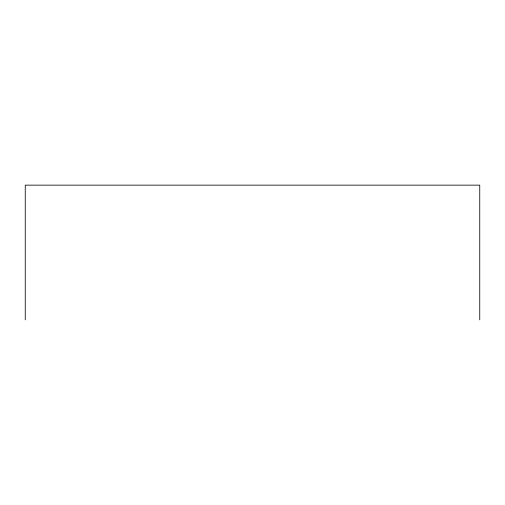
<?xml version="1.0" encoding="UTF-8"?>
<svg xmlns="http://www.w3.org/2000/svg" width="505" height="505" viewBox="0 0 505 505"><rect width="100%" height="100%" fill="white"/><g stroke="black" fill="none" stroke-linecap="round" stroke-linejoin="round"><path stroke-width="0.76" d="M479.75 319.854L479.75 185.146L25.25 185.146L25.25 319.854"/></g></svg>
